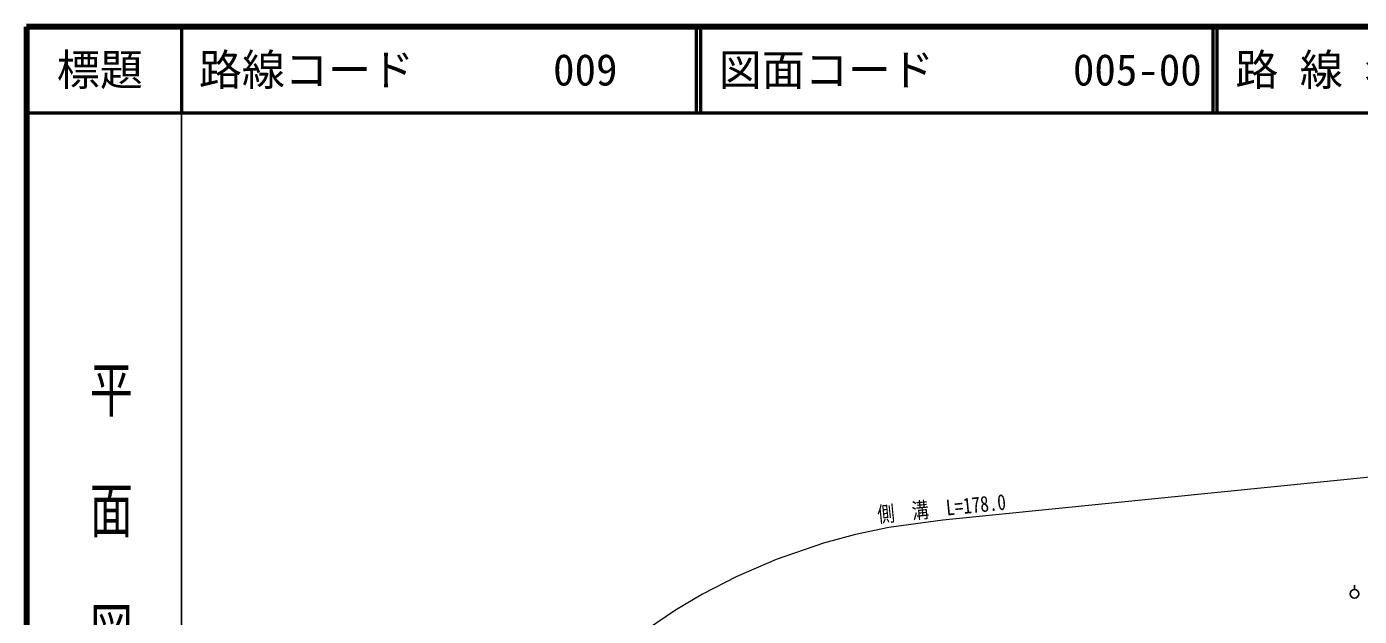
# Model space of a CAD drawing. Units: millimetres at full size, sheet at 1:1000; details may follow other scales. Extents: x 40000 to 680000, y 20000 to 380000.
# Drawn here: x 40000 to 194786, y 311560 to 380000 of the extents above; entities that cross this region are included whole.
import ezdxf
from ezdxf.enums import TextEntityAlignment as Align

# ---------------------------------------------------------------- set-up
doc = ezdxf.new("R2010")
doc.units = ezdxf.units.MM
doc.header["$LTSCALE"] = 1000
for name, color, linetype, lineweight in [('M-BGD', 7, 'Continuous', 25), ('M-STR-HTXT', 7, 'Continuous', 13), ('M-TTL', 2, 'Continuous', 140), ('M-TTL-BAND', 7, 'Continuous', 25), ('M-TTL-LINE', 7, 'Continuous', 50)]:
    doc.layers.add(name, color=color, linetype=linetype, lineweight=lineweight)
doc.layers.add('M-TTL-TXT', color=7, linetype='Continuous')
doc.styles.add('@ＭＳ ゴシック', font='')
doc.styles.add('ＭＳ ゴシック', font='')
doc.styles.get('@ＭＳ ゴシック').set_extended_font_data('@MS Gothic')
doc.styles.get('ＭＳ ゴシック').set_extended_font_data('MS Gothic')

msp = doc.modelspace()

# ---------------------------------------------------------------- linework, layer by layer
at = {"layer": 'M-BGD'}
msp.add_line((194216, 314666), (194216, 315166), dxfattribs=at)
msp.add_circle((194216, 314166), 500, dxfattribs=at)
at = {"layer": 'M-STR-HTXT'}
msp.add_lwpolyline([(216053, 329715), (146410, 322705), (140149, 321868), (136269, 321053), (132560, 320055), (127045, 318154), (122404, 316138), (118504, 314121), (115364, 312262), (111996, 310008), (109023, 307770), (106635, 305783), (103034, 302419), (100198, 299402), (97184, 295759), (93825, 291013), (91532, 287211), (89213, 282698), (87173, 277887), (85819, 273986), (79708, 254384), (78959, 251823), (78068, 249249)], dxfattribs=at)
at = {"layer": 'M-TTL'}
for p, q in [((40000, 380000), (40000, 20000)), ((680000, 380000), (40000, 380000))]:
    msp.add_line(p, q, dxfattribs=at)
at = {"layer": 'M-TTL-BAND'}
msp.add_line((58000, 370000), (58000, 20000), dxfattribs=at)
at = {"layer": 'M-TTL-LINE'}
for p, q in [((58000, 380000), (58000, 370000)), ((117750, 380000), (117750, 370000)), ((118250, 380000), (118250, 370000)), ((177750, 380000), (177750, 370000)), ((178250, 380000), (178250, 370000)), ((40000, 370000), (680000, 370000))]:
    msp.add_line(p, q, dxfattribs=at)

# ---------------------------------------------------------------- texts
at = {"layer": 'M-STR-HTXT', "style": 'ＭＳ ゴシック', "width": 0.8}
msp.add_text('側\u3000溝\u3000L=178.0', height=1833, rotation=5.747, dxfattribs=at).set_placement((146415, 322654), align=Align.BOTTOM_CENTER)
at = {"layer": 'M-TTL-BAND', "style": '@ＭＳ ゴシック', "width": 1.4}
msp.add_text('平  面  図', height=3666, rotation=270, dxfattribs=at).set_placement((49777, 306475), align=Align.MIDDLE_RIGHT)
at = {"layer": 'M-TTL-TXT', "style": 'ＭＳ ゴシック'}
msp.add_text('標題', height=3666, dxfattribs=at).set_placement((48500, 375000), align=Align.MIDDLE_CENTER)
for s, p in [('路線コード', (60000, 375000)), ('009', (101142, 375000)), ('図面コード', (120380, 375000)), ('005-00', (161521, 375000)), ('路 線 名', (180380, 375000))]:
    msp.add_text(s, height=3666, dxfattribs=at).set_placement(p, align=Align.MIDDLE_LEFT)

doc.saveas('drawing.dxf')
